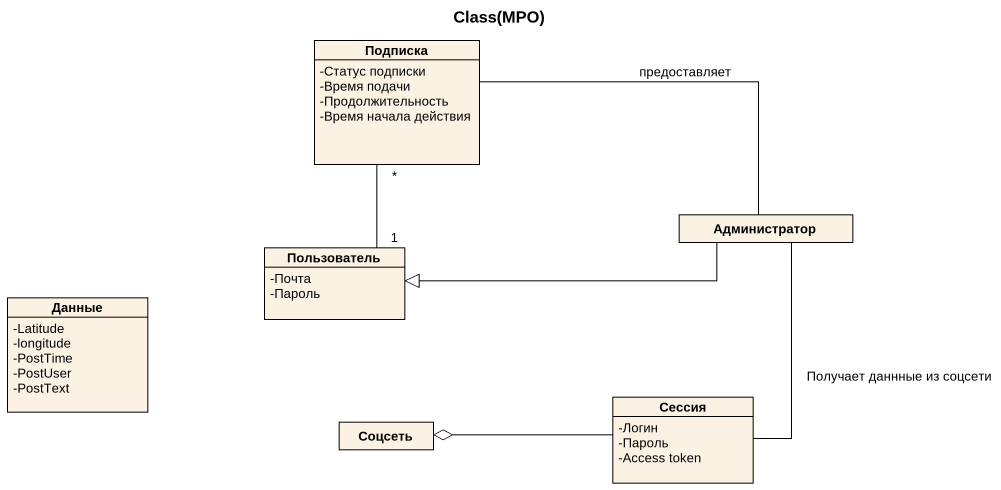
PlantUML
@startuml
title Class(MPO)
hide circle
hide empty members
skinparam classAttributeIconSize 0
class Подписка {
  -Статус подписки
  -Время подачи
  -Продолжительность
  -Время начала действия
}
class Пользователь {
  -Почта
  -Пароль
}
class Администратор
class Данные {
  -Latitude
  -longitude
  -PostTime
  -PostUser
  -PostText
}
class Соцсеть
class Сессия {
  -Логин
  -Пароль
  -Access token
}
Пользователь "1" -up- "*" Подписка
Администратор -left- Подписка : предоставляет
Администратор -left-|> Пользователь
Администратор -- Сессия : Получает даннные из соцсети
Соцсеть o-right- Сессия
@enduml
